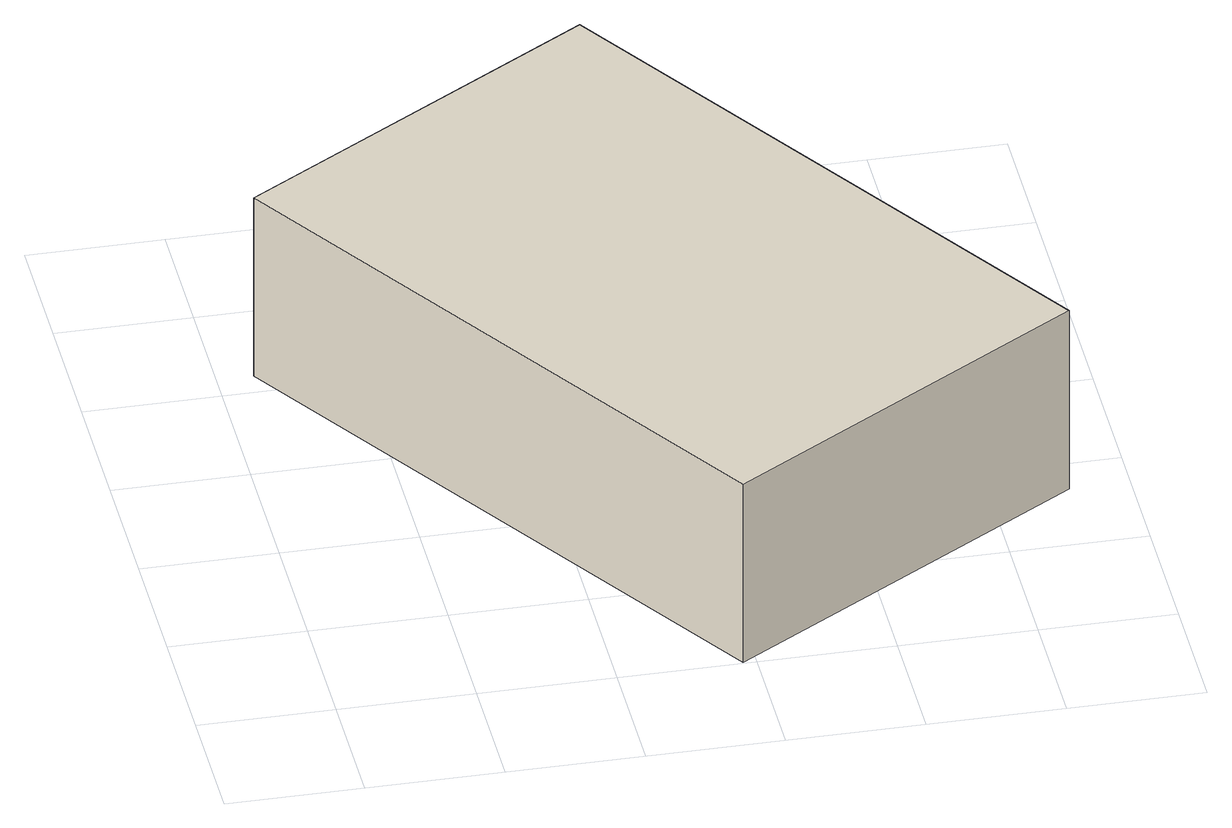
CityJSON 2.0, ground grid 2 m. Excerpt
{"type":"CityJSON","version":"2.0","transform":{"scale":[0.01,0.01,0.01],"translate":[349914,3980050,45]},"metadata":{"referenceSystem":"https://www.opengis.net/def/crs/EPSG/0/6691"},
"CityObjects":{
"building1":{"type":"Building","attributes":{"measuredHeight":3},"geometry":[{"type":"Solid","lod":"1","boundaries":[[[[0,1,2,3]],[[2,4,5,3]],[[1,6,4,2]],[[0,7,6,1]],[[3,5,7,0]],[[4,6,7,5]]]]}]}
},
"vertices":[
[585,1174,8],[1112,337,8],[580,2,8],[53,840,8],[580,2,308],[53,840,308],[1112,337,308],[585,1174,308]
]}
